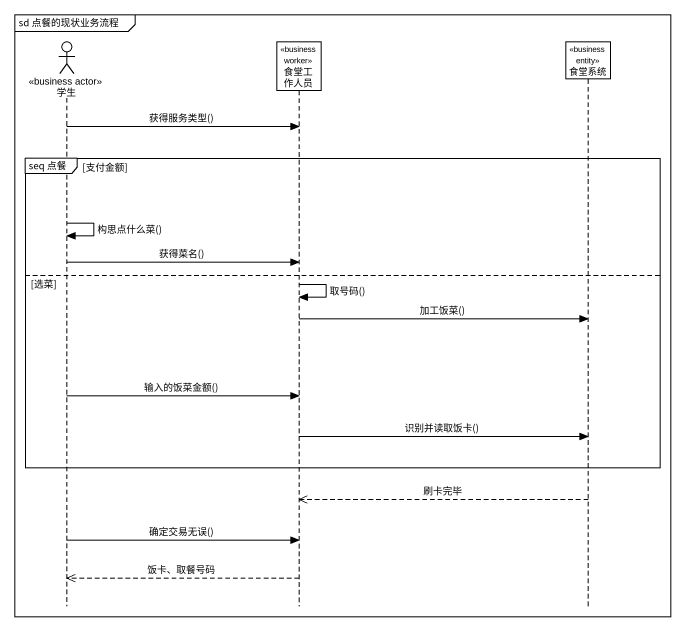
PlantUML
@startuml
mainframe sd 点餐的现状业务流程
hide footbox
actor 学生 <<business actor>>
participant 食堂工作人员 <<business worker>>
participant 食堂系统 <<business entity>>

学生 -> 食堂工作人员 : 获得服务类型()
group seq 点餐 [支付金额]
  学生 -> 学生 : 构思点什么菜()
  学生 -> 食堂工作人员 : 获得菜名()
else 选菜
  食堂工作人员 -> 食堂工作人员 : 取号码()
  食堂工作人员 -> 食堂系统 : 加工饭菜()
  学生 -> 食堂工作人员 : 输入的饭菜金额()
  食堂工作人员 -> 食堂系统 : 识别并读取饭卡()
end
食堂系统 -->> 食堂工作人员 : 刷卡完毕
学生 -> 食堂工作人员 : 确定交易无误()
食堂工作人员 -->> 学生 : 饭卡、取餐号码
@enduml
